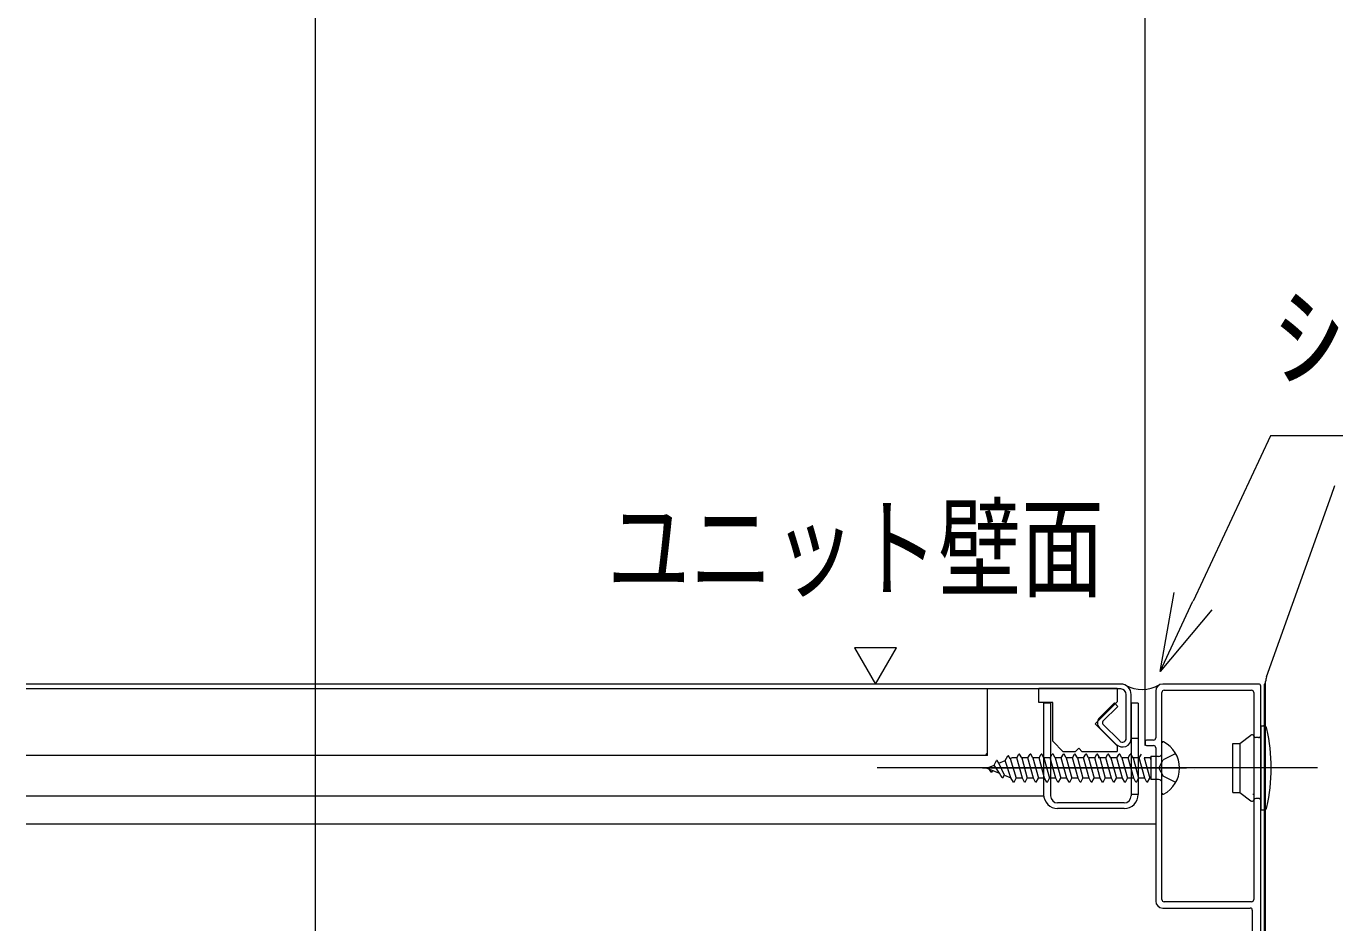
# Model space of a CAD drawing. Units: millimetres on the paper. Extents: x -305 to 305, y -152 to 152.
# Drawn here: x -222.83 to -176.11, y 67.26 to 99.29 of the extents above; entities that cross this region are included whole.
import ezdxf
from ezdxf.enums import TextEntityAlignment as Align

# ---------------------------------------------------------------- set-up
doc = ezdxf.new("R2010")
doc.units = ezdxf.units.MM
doc.linetypes.add('LONG_CHAIN', pattern=[21, 18, -1, 1, -1])
doc.linetypes.add('LONG_DASHED2', pattern=[13, 12, -1])
doc.layers.add('0-2_0', color=7, linetype='Continuous', lineweight=9)
doc.layers.add('0-3_HV', color=7, linetype='Continuous', lineweight=9)
doc.styles.add('ＭＳ ゴシック', font='')
doc.styles.get('ＭＳ ゴシック').set_extended_font_data('MS Gothic')

# ---------------------------------------------------------------- blocks, each defined once
blk = doc.blocks.new('TRI')
at = {"layer": '0-2_0'}
blk.add_lwpolyline([(0.5, 0.866), (0, 0), (1, 0)], close=True, dxfattribs=at)
blk = doc.blocks.new('_OPEN30')
at = {"layer": '0-2_0'}
blk.add_line((0, 0), (-1, 0), dxfattribs=at)
blk.add_lwpolyline([(-1, 0.2679), (0, 0), (-1, -0.2679)], dxfattribs=at)

msp = doc.modelspace()

# ---------------------------------------------------------------- linework, layer by layer
at = {"layer": '0-3_HV'}
for p, q in [((-212.504, 66.543), (-212.504, 103.323)), ((-182.879, 85.368), (-182.879, 103.323)), ((-182.879, 73.594), (-182.879, 103.323)), ((-176.231, 82.541), (-176.109, 82.885)), ((-178.55, 76.05), (-176.231, 82.541)), ((-183.754, 75.793), (-222.829, 75.793)), ((-178.829, 75.794), (-182.254, 75.794)), ((-178.754, 62.044), (-178.754, 75.719)), ((-178.579, 75.794), (-178.629, 75.794)), ((-178.629, 75.794), (-178.629, 63.544)), ((-178.579, 66.558), (-178.579, 75.881)), ((-183.754, 75.618), (-222.829, 75.618)), ((-188.504, 73.243), (-188.504, 75.618)), ((-186.679, 75.131), (-186.679, 75.631)), ((-183.879, 75.631), (-186.679, 75.631)), ((-183.879, 75.631), (-183.879, 75.154)), ((-183.554, 73.856), (-183.554, 75.418)), ((-183.379, 73.856), (-183.379, 75.419)), ((-182.504, 75.544), (-182.504, 73.869)), ((-182.279, 68.094), (-182.279, 75.494)), ((-182.204, 75.569), (-179.079, 75.569)), ((-182.204, 75.569), (-179.079, 75.569)), ((-179.004, 75.494), (-179.004, 68.094)), ((-179.004, 75.494), (-179.004, 68.094)), ((-186.179, 75.131), (-186.679, 75.131)), ((-186.254, 75.106), (-186.504, 75.106)), ((-186.504, 75.106), (-186.504, 71.848)), ((-186.254, 75.106), (-186.254, 71.798)), ((-186.179, 73.748), (-186.179, 75.131)), ((-184.666, 74.368), (-183.879, 75.154)), ((-184.51, 74.586), (-183.98, 75.117)), ((-184.386, 74.462), (-183.856, 74.993)), ((-183.856, 74.993), (-183.98, 75.117)), ((-183.379, 75.106), (-183.379, 71.798)), ((-183.129, 75.106), (-183.379, 75.106)), ((-183.129, 75.106), (-183.129, 71.848)), ((-183.879, 73.581), (-184.666, 74.368)), ((-183.789, 73.759), (-184.386, 74.356)), ((-178.754, 74.295), (-178.754, 71.295)), ((-178.754, 74.295), (-178.654, 74.295)), ((-183.912, 73.635), (-184.511, 74.233)), ((-183.379, 73.856), (-183.129, 73.856)), ((-179.504, 73.67), (-179.112, 73.967)), ((-178.829, 73.882), (-178.925, 73.882)), ((-186.179, 73.748), (-185.804, 73.373)), ((-185.379, 73.373), (-185.804, 73.373)), ((-185.379, 73.373), (-185.254, 73.498)), ((-185.254, 73.498), (-185.129, 73.373)), ((-183.879, 73.373), (-185.129, 73.373)), ((-183.879, 73.581), (-183.879, 73.381)), ((-182.879, 73.744), (-182.879, 73.644)), ((-182.579, 73.794), (-182.829, 73.794)), ((-182.829, 73.594), (-182.579, 73.594)), ((-182.504, 73.519), (-182.504, 68.044)), ((-179.754, 71.92), (-179.754, 73.67)), ((-179.754, 73.67), (-179.504, 73.67)), ((-179.504, 73.67), (-179.504, 71.92)), ((-188.504, 73.243), (-222.829, 73.243)), ((-188.584, 73.243), (-188.504, 73.324)), ((-188.529, 72.794), (-188.273, 72.9)), ((-188.273, 72.9), (-188.183, 73.057)), ((-188.078, 72.608), (-188.273, 72.9)), ((-188.158, 73.057), (-188.183, 73.057)), ((-188.107, 72.969), (-188.158, 73.057)), ((-188.107, 72.969), (-187.883, 73.062)), ((-187.906, 72.536), (-188.107, 72.969)), ((-187.883, 73.062), (-187.785, 73.232)), ((-187.67, 72.439), (-187.883, 73.062)), ((-187.76, 73.232), (-187.785, 73.232)), ((-187.705, 73.136), (-187.76, 73.232)), ((-187.705, 73.136), (-187.639, 73.163)), ((-187.705, 73.136), (-187.486, 72.426)), ((-187.463, 73.163), (-187.639, 73.163)), ((-187.463, 73.163), (-187.388, 73.294)), ((-187.265, 72.426), (-187.463, 73.163)), ((-187.363, 73.294), (-187.388, 73.294)), ((-187.287, 73.163), (-187.363, 73.294)), ((-187.287, 73.163), (-187.088, 72.426)), ((-187.066, 73.163), (-187.287, 73.163)), ((-187.066, 73.163), (-186.99, 73.294)), ((-186.867, 72.426), (-187.066, 73.163)), ((-186.889, 73.163), (-186.691, 72.426)), ((-186.668, 73.163), (-186.889, 73.163)), ((-186.668, 73.163), (-186.593, 73.294)), ((-186.47, 72.426), (-186.668, 73.163)), ((-186.568, 73.294), (-186.593, 73.294)), ((-186.492, 73.163), (-186.568, 73.294)), ((-186.492, 73.163), (-186.293, 72.426)), ((-186.271, 73.163), (-186.492, 73.163)), ((-186.271, 73.163), (-186.195, 73.294)), ((-186.094, 73.163), (-185.896, 72.426)), ((-185.873, 73.163), (-186.094, 73.163)), ((-185.873, 73.163), (-185.798, 73.294)), ((-185.697, 73.163), (-185.498, 72.426)), ((-185.476, 73.163), (-185.697, 73.163)), ((-185.476, 73.163), (-185.4, 73.294)), ((-185.299, 73.163), (-185.101, 72.426)), ((-185.078, 73.163), (-185.299, 73.163)), ((-185.078, 73.163), (-185.003, 73.294)), ((-184.902, 73.163), (-184.703, 72.426)), ((-184.681, 73.163), (-184.902, 73.163)), ((-184.681, 73.163), (-184.605, 73.294)), ((-184.58, 73.294), (-184.605, 73.294)), ((-184.504, 73.163), (-184.58, 73.294)), ((-184.555, 73.165), (-184.505, 73.165)), ((-184.504, 73.163), (-184.306, 72.426)), ((-184.283, 73.163), (-184.504, 73.163)), ((-184.283, 73.163), (-184.208, 73.294)), ((-184.107, 73.163), (-183.908, 72.426)), ((-183.886, 73.163), (-184.107, 73.163)), ((-183.886, 73.163), (-183.81, 73.294)), ((-183.709, 73.163), (-183.511, 72.426)), ((-183.488, 73.163), (-183.709, 73.163)), ((-183.488, 73.163), (-183.413, 73.294)), ((-183.312, 73.163), (-183.113, 72.426)), ((-183.091, 73.163), (-183.312, 73.163)), ((-183.305, 73.165), (-183.255, 73.165)), ((-183.091, 73.163), (-183.015, 73.294)), ((-182.693, 73.163), (-182.914, 73.163)), ((-182.914, 73.163), (-182.716, 72.426)), ((-182.676, 73.205), (-182.676, 72.386)), ((-182.404, 73.203), (-182.676, 73.203)), ((-179.495, 72.989), (-179.497, 72.989)), ((-188.529, 72.794), (-188.078, 72.608)), ((-188.356, 72.644), (-188.32, 72.708)), ((-187.984, 72.444), (-188.078, 72.608)), ((-187.959, 72.444), (-187.984, 72.444)), ((-187.959, 72.444), (-187.906, 72.536)), ((-187.906, 72.536), (-187.67, 72.439)), ((-187.586, 72.294), (-187.67, 72.439)), ((-187.561, 72.294), (-187.486, 72.426)), ((-187.265, 72.426), (-187.486, 72.426)), ((-187.189, 72.294), (-187.265, 72.426)), ((-187.164, 72.294), (-187.088, 72.426)), ((-186.867, 72.426), (-187.088, 72.426)), ((-186.766, 72.294), (-186.691, 72.426)), ((-186.47, 72.426), (-186.691, 72.426)), ((-186.394, 72.294), (-186.47, 72.426)), ((-186.369, 72.294), (-186.293, 72.426)), ((-186.072, 72.426), (-186.293, 72.426)), ((-185.971, 72.294), (-185.896, 72.426)), ((-185.675, 72.426), (-185.896, 72.426)), ((-185.574, 72.294), (-185.498, 72.426)), ((-185.277, 72.426), (-185.498, 72.426)), ((-185.176, 72.294), (-185.101, 72.426)), ((-184.88, 72.426), (-185.101, 72.426)), ((-184.779, 72.294), (-184.703, 72.426)), ((-184.482, 72.426), (-184.703, 72.426)), ((-184.381, 72.294), (-184.306, 72.426)), ((-184.085, 72.426), (-184.306, 72.426)), ((-183.984, 72.294), (-183.908, 72.426)), ((-183.687, 72.426), (-183.908, 72.426)), ((-183.586, 72.294), (-183.511, 72.426)), ((-183.29, 72.426), (-183.511, 72.426)), ((-183.189, 72.294), (-183.113, 72.426)), ((-182.892, 72.426), (-183.113, 72.426)), ((-182.791, 72.294), (-182.716, 72.426)), ((-182.676, 72.426), (-182.716, 72.426)), ((-181.122, 72.735), (-181.124, 72.734)), ((-187.561, 72.294), (-187.586, 72.294)), ((-187.164, 72.294), (-187.189, 72.294)), ((-186.369, 72.294), (-186.394, 72.294)), ((-182.404, 72.386), (-182.676, 72.386)), ((-222.829, 71.8), (-186.504, 71.8)), ((-183.629, 71.548), (-186.004, 71.548)), ((-183.379, 71.856), (-183.129, 71.856)), ((-179.024, 71.849), (-179.037, 71.849)), ((-178.829, 71.707), (-178.925, 71.707)), ((-183.629, 71.348), (-186.004, 71.348)), ((-178.754, 71.295), (-178.654, 71.295)), ((-222.829, 70.802), (-182.518, 70.802)), ((-182.254, 67.794), (-179.129, 67.794)), ((-179.079, 68.019), (-182.204, 68.019)), ((-179.079, 68.019), (-182.204, 68.019)), ((-179.054, 67.719), (-179.054, 64.094))]:
    msp.add_line(p, q, dxfattribs=at)
at = {"layer": '0-3_HV', "linetype": 'LONG_DASHED2'}
for p, q in [((-182.393, 72.794), (-182.241, 73.081)), ((-181.788, 73.307), (-182.241, 73.081)), ((-182.393, 72.794), (-182.241, 72.508)), ((-181.788, 72.282), (-182.241, 72.508))]:
    msp.add_line(p, q, dxfattribs=at)
at = {"layer": '0-3_HV', "linetype": 'LONG_CHAIN'}
for p, q in [((-176.722, 72.795), (-192.442, 72.795)), ((-181.404, 72.794), (-188.692, 72.794)), ((-178.222, 72.795), (-180.051, 72.795))]:
    msp.add_line(p, q, dxfattribs=at)
at = {"layer": '0-3_HV'}
for points in [[(-163.271, 84.655), (-178.407, 84.655), (-181.172, 78.753)], [(-186.889, 73.163), (-186.965, 73.294), (-186.99, 73.294)], [(-185.971, 72.294), (-185.996, 72.294), (-186.072, 72.426), (-186.271, 73.163)], [(-186.094, 73.163), (-186.17, 73.294), (-186.195, 73.294)], [(-185.574, 72.294), (-185.599, 72.294), (-185.675, 72.426), (-185.873, 73.163)], [(-185.697, 73.163), (-185.773, 73.294), (-185.798, 73.294)], [(-185.176, 72.294), (-185.201, 72.294), (-185.277, 72.426), (-185.476, 73.163)], [(-185.299, 73.163), (-185.375, 73.294), (-185.4, 73.294)], [(-184.779, 72.294), (-184.804, 72.294), (-184.88, 72.426), (-185.078, 73.163)], [(-184.902, 73.163), (-184.978, 73.294), (-185.003, 73.294)], [(-184.381, 72.294), (-184.406, 72.294), (-184.482, 72.426), (-184.681, 73.163)], [(-183.984, 72.294), (-184.009, 72.294), (-184.085, 72.426), (-184.283, 73.163)], [(-184.107, 73.163), (-184.183, 73.294), (-184.208, 73.294)], [(-183.586, 72.294), (-183.611, 72.294), (-183.687, 72.426), (-183.886, 73.163)], [(-183.709, 73.163), (-183.785, 73.294), (-183.81, 73.294)], [(-183.189, 72.294), (-183.214, 72.294), (-183.29, 72.426), (-183.488, 73.163)], [(-183.312, 73.163), (-183.388, 73.294), (-183.413, 73.294)], [(-182.791, 72.294), (-182.816, 72.294), (-182.892, 72.426), (-183.091, 73.163)], [(-182.676, 73.098), (-182.693, 73.163), (-182.676, 73.194)], [(-188.356, 72.644), (-188.381, 72.644), (-188.449, 72.761)], [(-186.766, 72.294), (-186.791, 72.294), (-186.867, 72.426)], [(-179.754, 71.92), (-179.504, 71.92), (-179.112, 71.622)]]:
    msp.add_lwpolyline(points, dxfattribs=at)
for centre, radius, start, end in [((-183.754, 75.418), 0.375, 360, 90), ((-182.989, 76.852), 1.25, 241.9136, 299.3391), ((-182.254, 75.544), 0.25, 90, 180), ((-178.829, 75.719), 0.075, 0, 90), ((-178.079, 75.881), 0.5, 160.3462, 180), ((-183.754, 75.418), 0.2, 360, 90), ((-182.204, 75.494), 0.075, 90, 180), ((-182.204, 75.494), 0.075, 90, 180), ((-179.079, 75.494), 0.075, 360, 90), ((-179.079, 75.494), 0.075, 360, 90), ((-184.333, 74.409), 0.25, 135, 225), ((-184.333, 74.409), 0.075, 135, 225), ((-178.654, 74.17), 0.125, 12.424, 90), ((-183.691, 73.856), 0.312, 225, 0), ((-183.691, 73.856), 0.138, 225, 0), ((-182.579, 73.869), 0.075, 270, 360), ((-179.066, 73.907), 0.075, 19.4712, 127.1608), ((-178.925, 73.957), 0.075, 199.4712, 270), ((-178.829, 73.957), 0.075, 270, 0), ((-184.895, 72.795), 6.516, 347.576, 12.424), ((-182.829, 73.744), 0.05, 90, 180), ((-182.829, 73.644), 0.05, 180, 270), ((-182.579, 73.519), 0.075, 0, 90), ((-182.24, 73.693), 0.0386, 62.719, 180), ((-182.704, 72.794), 1.05, 297.281, 62.719), ((-182.404, 73.328), 0.125, 270, 0), ((-182.404, 72.261), 0.125, 0, 90), ((-186.004, 71.848), 0.5, 180, 270), ((-186.004, 71.798), 0.25, 180, 270), ((-183.629, 71.848), 0.5, 270, 0), ((-183.629, 71.798), 0.25, 270, 0), ((-182.24, 71.896), 0.0386, 180, 297.281), ((-179.066, 71.682), 0.075, 232.8391, 340.5288), ((-178.925, 71.632), 0.075, 90, 160.5288), ((-178.829, 71.632), 0.075, 0, 90), ((-178.654, 71.42), 0.125, 270, 347.576), ((-182.254, 68.044), 0.25, 180, 270), ((-182.204, 68.094), 0.075, 180, 270), ((-182.204, 68.094), 0.075, 180, 270), ((-179.129, 67.719), 0.075, 0, 90), ((-179.079, 68.094), 0.075, 270, 0), ((-179.079, 68.094), 0.075, 270, 0)]:
    msp.add_arc(centre, radius, start, end, dxfattribs=at)

# ---------------------------------------------------------------- block references
for name, p, xscale, yscale, rotation in [('_OPEN30', (-182.348, 76.245), 2.77, 2.77, 244.89307), ('TRI', (-192.504, 75.793), 1.5, 1.5, 59.99999)]:
    msp.add_blockref(name, p, dxfattribs=dict(at, xscale=xscale, yscale=yscale, rotation=rotation))

# ---------------------------------------------------------------- texts
at = {"layer": '0-3_HV', "style": 'ＭＳ ゴシック'}
for s, height, width, p in [('ｼｰﾘﾝグ', 2.886, 1.25, (-178.271, 85.847)), ('ユニット壁面', 2.889, 0.75, (-202.083, 78.337))]:
    msp.add_text(s, height=height, dxfattribs=dict(at, width=width)).set_placement(p, align=Align.BOTTOM_LEFT)

doc.saveas('drawing.dxf')
